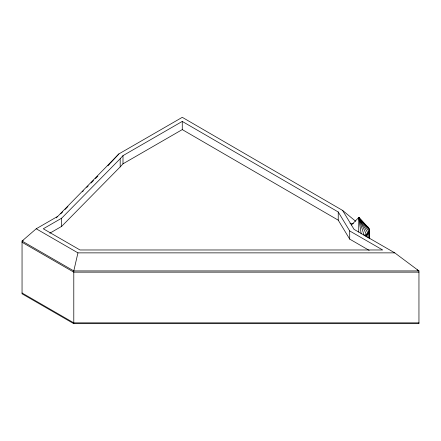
<?xml version="1.0" encoding="UTF-8"?>
<svg xmlns="http://www.w3.org/2000/svg" width="441" height="441" viewBox="0 0 441 441"><rect width="100%" height="100%" fill="white"/><g stroke="black" fill="none" stroke-linecap="round" stroke-linejoin="round"><path stroke-width="0.66" d="M358.742 232.098L358.759 217.628L369.04 228.438L369.398 230.026L369.398 238.79M73.79 323.677L22.05 293.805L22.05 241.051L36.217 228.78L77.936 252.869L73.79 270.923L73.79 323.677L418.95 323.677L418.95 270.923L394.767 252.869L354.057 229.364L342.585 210.412L182.276 117.323L118.916 153.903L110.757 162.707M369.029 238.327L369.029 231.619L358.935 217.689L366.289 225.682L367.981 226.955M118.916 153.903L56.294 217.871M120.195 158.716L122.995 155.64L182.265 121.418L338.236 211.983L349.707 230.946L382.672 249.975L80.014 249.975L43.301 228.78L61.657 218.185L120.195 158.716L120.195 166.891L61.657 226.365L49.811 233.201M120.195 166.891L122.995 163.815L182.265 129.599L182.265 121.418M107.935 165.822L110.25 163.324M351.449 224.993L358.577 217.689M60.693 213.874L62.622 211.912M65.036 209.464L67.931 206.52M82.401 191.818L83.366 190.837M86.745 187.408L88.194 185.937M91.089 182.998L93.498 180.545M95.432 178.583L97.841 176.135M36.217 228.78L57.633 216.415M23.224 240.373L22.05 241.051L73.79 270.923L418.95 270.923L417.164 269.892M358.759 217.871L367.965 233.096L367.965 237.749M365.165 236.084C368.577 235.086 369.999 231.635 369.04 228.438L358.957 217.716L369.398 230.026C369.183 232.848 366.477 234.48 364.062 235.34L358.858 217.854M77.936 252.869L394.767 252.869M418.95 272.147L73.79 272.147L22.05 242.28M418.95 322.862L73.79 322.862L22.05 292.989M350.005 223.229L353.379 223.477M182.265 129.599L338.236 220.164L349.707 239.121L369.134 250.339M342.585 210.412L355.639 221.266M358.858 217.645L359.663 218.73M358.902 217.832L366.273 234.369L366.273 236.966M358.809 217.865L361.196 233.945M349.707 230.946L349.707 239.121M338.236 211.983L338.236 220.164M122.995 155.64L122.995 163.815M61.657 218.185L61.657 226.365"/></g></svg>
